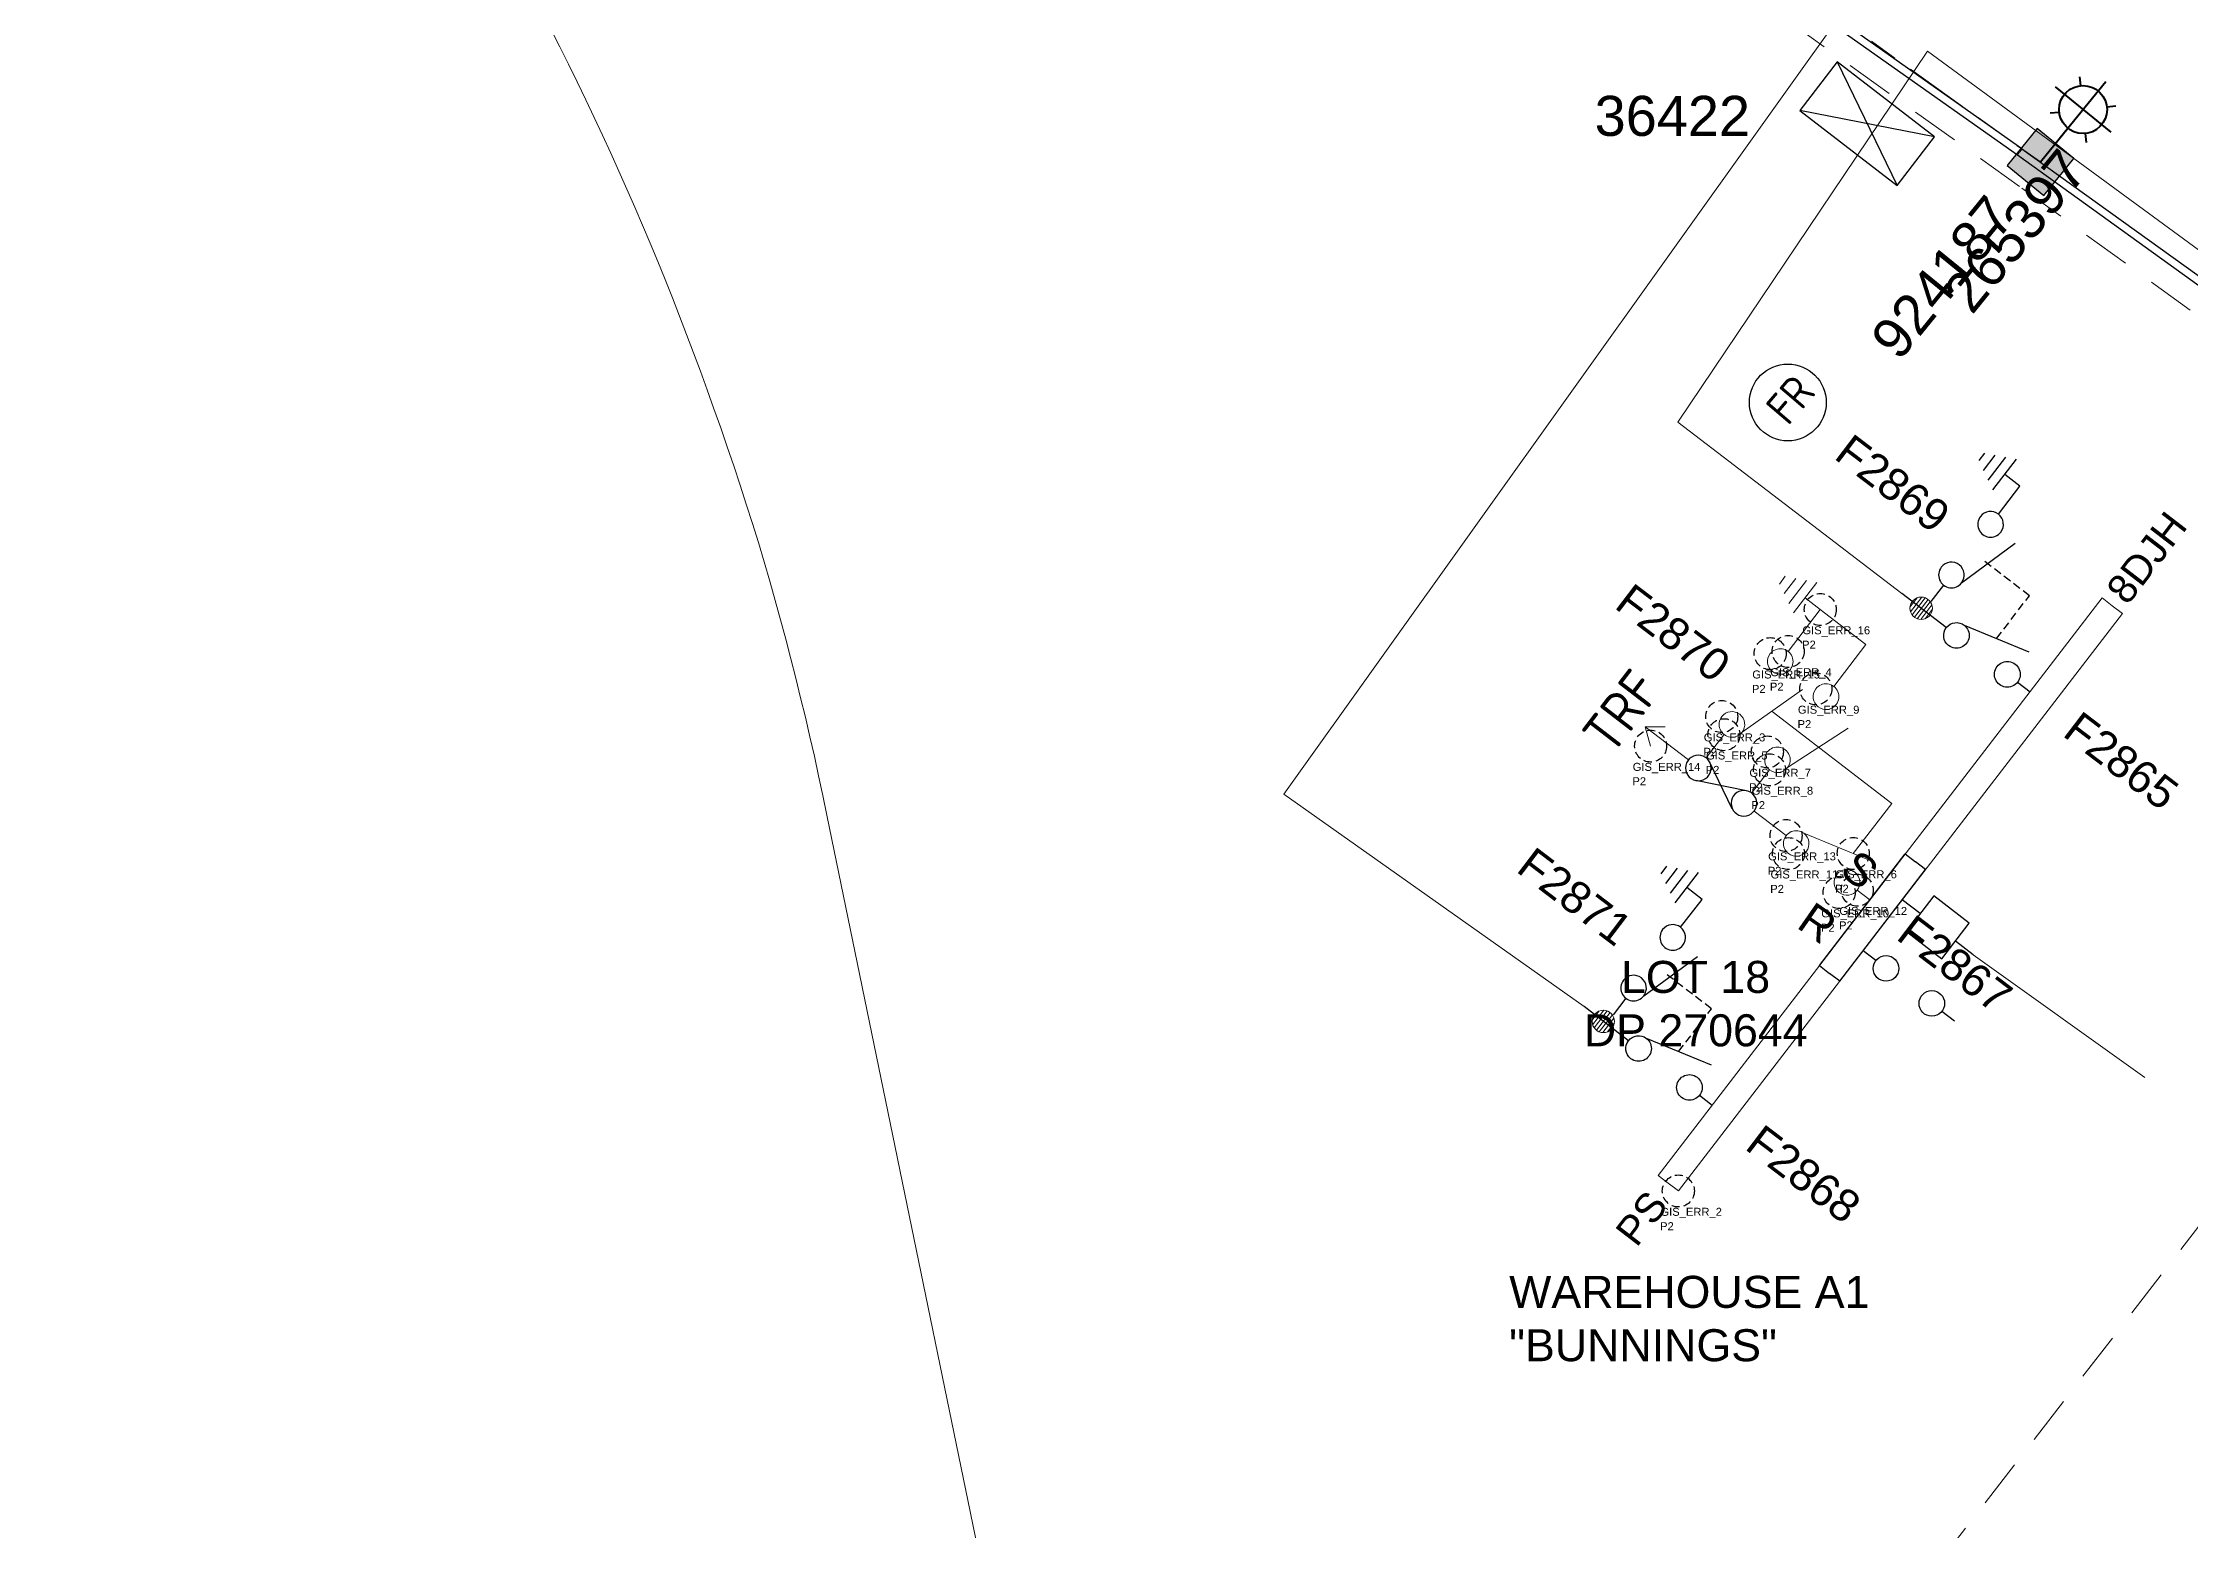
# Model space of a CAD drawing. Header units: metres. Extents: x -1 to 308408, y -2 to 6256973.
# Drawn here: x 306993.9 to 307128.1, y 6254855.3 to 6254948.2 of the extents above; entities that cross this region are included whole.
import ezdxf
from ezdxf.enums import TextEntityAlignment as Align

# ---------------------------------------------------------------- set-up
doc = ezdxf.new("R2010")
doc.units = ezdxf.units.M
for name, pattern in [('A', [0]), ('Cable Exist UG', [8.2, 4, -1.2, 1.8, -1.2]), ('Dash', [5, 3, -2]), ('DASHED', [0.75, 0.5, -0.25])]:
    doc.linetypes.add(name, pattern=pattern)
doc.layers.get('0').update_dxf_attribs({"color": 6})
doc.layers.add('Cadastre Developer_SP_EXT', color=9, linetype='Continuous', lineweight=5)
doc.layers.add('Cadastre Land Parcels_SP_EXT', color=9, linetype='Continuous', lineweight=5)
for name, color, linetype in [('Duct_SP_EXT', 7, 'Continuous'), ('Equip_HV_NEW', 2, 'Continuous'), ('Equip_LV_NEW', 2, 'Continuous'), ('Equip_SP_SL_EXT', 7, 'Continuous'), ('GIS_ERRORS', 1, 'DASHED'), ('Mains_HV_NEW_U72', 2, 'Continuous'), ('Mains_HV_NEW_U97', 2, 'Continuous'), ('Mains_LV_NEW_T84', 2, 'Continuous'), ('Mains_LV_SL_EXT', 7, 'Continuous'), ('Notes', 7, 'Continuous'), ('Notes_SP_MISC', 7, 'Continuous'), ('Sub_LV_NEW', 2, 'Continuous'), ('Sub_SP_NEW', 2, 'Continuous'), ('SupportsUG_SP_LV_SL_EXT', 7, 'Continuous')]:
    doc.layers.add(name, color=color, linetype=linetype)
doc.styles.add('ARIAL', font='arial.ttf', dxfattribs={"height": 2})
doc.styles.add('COLUMN_LABEL', font='arial.ttf')
doc.styles.add('iecARIAL', font='arial.ttf', dxfattribs={"height": 2})
doc.styles.add('iecISOCP', font='isocp.shx')
doc.styles.add('IESYMBOL1', font='isocp.shx')
doc.styles.add('POLE_LABEL', font='arial.ttf')
doc.styles.get("Standard").update_dxf_attribs({"font": 'arial.ttf'})
doc.styles.add('SWG_LABEL', font='arial.ttf')
doc.styles.add('SWITCH_LABEL', font='arial.ttf', dxfattribs={"height": 2.5})
doc.linetypes.add('Cable 5', pattern='A,10,-1,["o",Standard,S=2,R=0,X=-1,Y=-0.7],-1e-05,["o",Standard,S=2,R=0,X=-0.2,Y=-0.7],-1.2', length=12.20001)
doc.linetypes.add('Cable New UG', pattern='A,7,-0.25,["x",Standard,S=2,R=0,X=0.2,Y=-0.8],-2.1', length=9.35)

# ---------------------------------------------------------------- blocks, each defined once
blk = doc.blocks.new('COLUMN_EXT')
blk.add_hatch(color=256).paths.add_polyline_path([(-1.49, 1.48), (-1.49, -1.49), (1.48, -1.49), (1.48, 1.48)])
blk.add_lwpolyline([(-1.49, -1.49), (1.48, -1.49), (1.48, 1.48), (-1.49, 1.48)], close=True)
for tag, height, style, flags, p in [('ASSET_NUM', 2.5, 'COLUMN_LABEL', 8, (2, 2)), ('STRUCTURE_PLANT_NUMBER', 0.2, 'POLE_LABEL', 9, (1.81, 0.03)), ('STREET_CODE', 0.2, 'COLUMN_LABEL', 9, (1.81, -0.2))]:
    blk.add_attdef(tag, text='', height=height, dxfattribs=dict(style=style, flags=flags)).set_placement(p, align=Align.MIDDLE_LEFT)
at = {"flags": 9}
for tag, p in [('COLUMN_TYPE', (1.81, -0.4)), ('OWNED_BY', (1.81, -0.6)), ('STATE', (1.81, -0.8)), ('USAGE', (1.81, -1)), ('LEGEND', (1.81, -1.2)), ('LOCATION', (1.81, -1.4)), ('STREETNAME', (1.81, -1.6)), ('SUBURB', (1.81, -1.8)), ('NOTES', (1.81, -2))]:
    blk.add_attdef(tag, text='', height=0.2, dxfattribs=at).set_placement(p, align=Align.MIDDLE_LEFT)
at = {"flags": 1}
blk.add_attdef('Z', (1.81, -2.35), '', height=0.2, dxfattribs=at)
blk = doc.blocks.new('SL_LANTERN_EXT')
at = {"lineweight": 40}
for p, q in [((-1.46, 5.68), (-1.06, 5.28)), ((0, 1.97), (0, 6.47)), ((1.46, 5.68), (1.06, 5.28)), ((-2.25, 4.22), (2.25, 4.22)), ((-1.46, 2.76), (-1.06, 3.16)), ((0, 0), (0, 2.72)), ((1.46, 2.76), (1.06, 3.16))]:
    blk.add_line(p, q, dxfattribs=at)
blk.add_circle((0, 4.22), 1.5, dxfattribs=at)
at = {"style": 'iecARIAL', "flags": 8}
blk.add_attdef('ASSET_NUM', (1.5, 1.5), '', height=2.5, dxfattribs=at)
for tag, p, height, flags in [('CONSTRUCTED_VOLTAGE', (0.98, -0.65), 0.2, 9), ('CONTROL_TYPE', (0.98, -0.85), 0.2, 9), ('LANTERN_PURPOSE', (0.98, -1.05), 0.2, 9), ('LANTERN_TYPE', (0.98, -1.25), 0.2, 9), ('NO_PHASES', (0.98, -1.45), 0.2, 9), ('LNUMBER', (2.18, -3.25), 2.5, 8), ('OPERATING_VOLTAGE', (0.98, -1.65), 0.2, 9), ('ORIENTATION', (0.98, -1.85), 0.2, 9), ('OWNED_BY', (0.98, -2.05), 0.2, 9), ('STATE', (0.98, -2.25), 0.2, 9), ('USAGE', (0.98, -2.45), 0.2, 9), ('CEXIST', (0.98, -2.65), 0.2, 9), ('CNEW', (0.98, -2.85), 0.2, 9), ('CNUMBER', (0.98, -3.05), 0.2, 9), ('CREMOVE', (0.98, -3.25), 0.2, 9), ('CREPLACE', (0.98, -3.45), 0.2, 9), ('LKINGHEIGHT', (0.98, -3.65), 0.2, 9), ('LBRACKET', (0.98, -3.85), 0.2, 9), ('LBRACKETVOCAB', (0.98, -4.05), 0.2, 9), ('LCATEGORY', (0.98, -4.25), 0.2, 9), ('LCHARGE1', (0.98, -4.45), 0.2, 9), ('LCHARGE1PERCENT', (0.98, -4.65), 0.2, 9), ('LCHARGE2', (0.98, -4.85), 0.2, 9), ('LCHARGE2PERCENT', (0.98, -5.05), 0.2, 9), ('LCHARGE3', (0.98, -5.25), 0.2, 9), ('LCHARGE3PERCENT', (0.98, -5.45), 0.2, 9), ('LEXIST', (0.98, -5.65), 0.2, 9), ('LLAMP', (0.98, -5.85), 0.2, 9), ('LLAMPVOCAB', (0.98, -6.05), 0.2, 9), ('LMAST', (0.98, -6.25), 0.2, 9), ('LMASTVOCAB', (0.98, -6.45), 0.2, 9), ('LNEW', (0.98, -6.65), 0.2, 9), ('LANTNUMBER', (0.98, -6.85), 0.2, 9), ('LOUTREACH', (0.98, -7.25), 0.2, 9), ('LOUTREACHVOCAB', (0.98, -7.45), 0.2, 9), ('LRATECODE', (0.98, -7.65), 0.2, 9), ('LREMOVE', (0.98, -7.85), 0.2, 9), ('LREPLACE', (0.98, -8.05), 0.2, 9), ('STREETNAME', (0.98, -9.25), 0.2, 9), ('SUBURB', (0.98, -9.45), 0.2, 1), ('LTYPE', (0.98, -8.25), 0.2, 9), ('LTYPEVOCAB', (0.98, -8.45), 0.2, 9), ('LEGEND', (0.98, -8.65), 0.2, 9), ('LOCATION', (0.98, -8.85), 0.2, 9), ('NOTES', (0.98, -9.05), 0.2, 9)]:
    blk.add_attdef(tag, p, '', height=height, dxfattribs=dict(flags=flags))
blk = doc.blocks.new('SUB_PADMOUNT_NEW')
for p, q in [((-3.84, 1.92), (3.84, -1.92)), ((3.84, 1.92), (-3.84, -1.92))]:
    blk.add_line(p, q)
blk.add_lwpolyline([(-3.84, -1.92), (3.84, -1.92), (3.84, 1.92), (-3.84, 1.92)], close=True)
for tag, height, flags, p in [('ASSET_NUM', 2.5, 8, (2, 2)), ('STREET_CODE', 0.2, 9, (1.5, 0)), ('OPERATING_VOLTAGE', 0.2, 9, (1.5, -0.4)), ('ORIENTATION', 0.2, 9, (1.5, -0.6)), ('OWNED_BY', 0.2, 9, (1.5, -0.8)), ('OPERATED_BY', 0.2, 9, (1.5, -1)), ('CONSTRUCTED_VOLTAGE', 0.2, 9, (1.5, -1.4)), ('NO_PHASES', 0.2, 9, (1.5, -0.2)), ('MAINTAINED_BY', 0.2, 9, (1.5, -1.2)), ('SECONDARY_VOLTAGE', 0.2, 9, (1.5, -1.6)), ('STATE', 0.2, 9, (1.5, -1.8)), ('SUBSTATION_TYPE', 0.2, 9, (1.5, -2.2)), ('PARENT', 0.2, 9, (1.5, -2)), ('USAGE', 0.2, 9, (1.5, -2.4)), ('LEGEND', 0.2, 9, (1.5, -2.6)), ('SUBURB', 0.2, 9, (1.5, -2.8)), ('STREETNAME', 0.2, 9, (1.5, -3)), ('Z', 0.2, 1, (1.5, -3.6)), ('LOCATION', 0.2, 9, (1.5, -3.2)), ('NOTES', 0.2, 9, (1.5, -3.4))]:
    blk.add_attdef(tag, text='', height=height, dxfattribs=dict(flags=flags)).set_placement(p, align=Align.MIDDLE_LEFT)
blk = doc.blocks.new('SWG_SIE_SU_NEW')
blk.add_line((5.81, 0.79), (1.59, 1.94))
at = {"linetype": 'A', "lineweight": 0}
for p, q in [((7.98, 0.35), (7.98, -0.37)), ((8.18, -0.58), (8.18, 0.56)), ((8.38, 0.66), (8.38, -0.68)), ((8.58, -0.71), (8.58, 0.69)), ((8.78, 0.66), (8.78, -0.68)), ((8.98, -0.59), (8.98, 0.56)), ((9.18, 0.35), (9.18, -0.38))]:
    blk.add_line(p, q, dxfattribs=at)
at = {"linetype": 'DASHED'}
blk.add_lwpolyline([(3.7, 1.36), (3.7, 4.73), (7.22, 4.73)], dxfattribs=at)
for points in [[(1, 0), (0, 0)], [(6.6, -0.01), (10.1, -0.01)]]:
    blk.add_lwpolyline(points)
for points in [[(1.8, -0.8, 1), (1.8, 0.8, 1)], [(5.8, -0.81, 1), (5.8, 0.79, 1)]]:
    blk.add_lwpolyline(points, format="xyb", close=True)
at = {"linetype": 'A', "lineweight": 0}
blk.add_circle((8.58, -0.01), 0.7, dxfattribs=at)
at = {"style": 'SWG_LABEL', "flags": 8}
blk.add_attdef('ASSET_NUM', text='', height=2.5, rotation=179.9544, dxfattribs=at).set_placement((-2.4, 0.01), align=Align.MIDDLE_LEFT)
at = {"flags": 1}
blk.add_attdef('Z', (0, 0), '', height=0.2, dxfattribs=at)
at = {"style": 'SWITCH_LABEL', "flags": 9}
blk.add_attdef('STREET_CODE', text='', height=0.2, dxfattribs=at).set_placement((0, 0), align=Align.MIDDLE_LEFT)
at = {"flags": 9}
for tag, p in [('ORIENTATION', (0, -0.2)), ('SUBURB', (0, -0.8)), ('STREETNAME', (0, -1)), ('PARENT', (0, -0.4)), ('USAGE', (0, -0.6)), ('LOCATION', (0, -1.2)), ('NOTES', (0, -1.4)), ('OPERATED_BY', (-0.01, -1.84)), ('OWNED_BY', (-0.01, -1.62)), ('MAINTAINED_BY', (-0.01, -2.05))]:
    blk.add_attdef(tag, text='', height=0.2, dxfattribs=at).set_placement(p, align=Align.MIDDLE_LEFT)
blk = doc.blocks.new('SWG_SIE_ES_NEW')
for p, q in [((-5.79, 0.78), (-1.79, 1.93)), ((0.01, -1.21), (2.41, -1.21)), ((0.31, -1.81), (2.11, -1.81)), ((0.61, -2.41), (1.81, -2.41)), ((0.92, -3.01), (1.52, -3.01))]:
    blk.add_line(p, q)
for points in [[(-5.79, -0.82, -1), (-5.79, 0.78, -1)], [(-1.79, -0.81, -1), (-1.79, 0.79, -1)]]:
    blk.add_lwpolyline(points, format="xyb", close=True)
for points in [[(-6.59, -0.02), (-7.89, -0.02)], [(-0.99, -0.01), (1.21, -0.01), (1.21, -1.21)]]:
    blk.add_lwpolyline(points)
at = {"flags": 1}
blk.add_attdef('Z', (0, 0), '', height=0.2, dxfattribs=at)
at = {"style": 'SWITCH_LABEL', "flags": 9}
blk.add_attdef('STREET_CODE', text='', height=0.2, dxfattribs=at).set_placement((0, -0.2), align=Align.MIDDLE_LEFT)
at = {"flags": 9}
for tag, p in [('ORIENTATION', (0, -0.4)), ('SUBURB', (0, -1)), ('STREETNAME', (0, -1.2)), ('PARENT', (0, -0.6)), ('USAGE', (0, -0.8)), ('LOCATION', (0, -1.4)), ('OPERATED_BY', (0, -2.01)), ('NOTES', (0, -1.6)), ('OWNED_BY', (0, -1.78)), ('MAINTAINED_BY', (0, -2.21))]:
    blk.add_attdef(tag, text='', height=0.2, dxfattribs=at).set_placement(p, align=Align.MIDDLE_LEFT)
at = {"style": 'ARIAL', "flags": 8}
blk.add_attdef('ASSET_NUM', text='', height=2, dxfattribs=at).set_placement((14.3, -5.09), align=Align.MIDDLE_RIGHT)
blk = doc.blocks.new('SWG_FUSE_NEW')
for points in [[(1.15, 0.72), (4.04, -0.71)], [(1.16, -0.72), (4.04, 0.73)]]:
    blk.add_lwpolyline(points)
for centre in [(0.8, 0), (4.4, 0.01)]:
    blk.add_circle(centre, 0.8)
blk = doc.blocks.new('FAULT_INDIC_SE')
blk.add_circle((0, 0), 2.4)
at = {"insert": (-1.15, 1), "char_height": 2, "width": 2.7042, "attachment_point": 1, "style": 'iecISOCP'}
blk.add_mtext('FR', dxfattribs=at)
blk = doc.blocks.new('CIRCUIT_BREAKER_NEW')
blk.add_lwpolyline([(4.2, -1.4), (4.2, 1.4), (1.4, 1.4), (1.4, -1.4)], close=True)
for points in [[(1.4, 0), (0, 0)], [(4.2, 0), (5.6, 0)]]:
    blk.add_lwpolyline(points)
at = {"flags": 1}
for tag, p in [('ORIENTATION', (-4.19, 2.93)), ('USAGE', (-4.19, 3.31)), ('ASSET_NUM', (-4.19, 2.2)), ('LOCATION', (-4.19, 1.83)), ('NOTES', (-4.19, 1.39)), ('Z', (0, 0))]:
    blk.add_attdef(tag, p, '', height=0.2, dxfattribs=at)
blk.add_attdef('STATE', (-4.2, 1), '', height=0.2)
blk = doc.blocks.new('*U169')
at = {"layer": 'Sub_LV_NEW'}
for p, q in [((-1.6, 0), (-1.6, 8.8)), ((-1.6, 8.8), (-0.8, 8.8)), ((0, 8.8), (-0.8, 8.8)), ((0, 0), (0, 8.8)), ((-1.6, 0), (-0.8, 0)), ((0, 0), (-0.8, 0))]:
    blk.add_line(p, q, dxfattribs=at)
blk = doc.blocks.new('LV_UG_DFUSE_OPEN_NEW')
for points in [[(1, 0), (0, 0)], [(6.2, 0.01), (7.2, 0.01)]]:
    blk.add_lwpolyline(points)
for centre in [(1.8, 0), (5.4, 0.01)]:
    blk.add_circle(centre, 0.8)
at = {"flags": 1}
blk.add_attdef('Z', (0, 0), '', height=0.2, rotation=90, dxfattribs=at)
at = {"flags": 9}
for tag, p in [('ACTUAL_STATUS', (0, 0)), ('CONSTRUCTED_VOLTAGE', (0, -0.2)), ('OPERATING_VOLTAGE', (0, -0.6)), ('ORIENTATION', (0, -0.8)), ('STATE', (0, -1)), ('SWITCH_TYPE', (0, -1.2)), ('NO_PHASES', (0, -0.4)), ('USAGE', (0, -1.4)), ('NOTES', (0, -1.6))]:
    blk.add_attdef(tag, text='', height=0.2, dxfattribs=at).set_placement(p, align=Align.MIDDLE_LEFT)
blk = doc.blocks.new('Err_Circle')
at = {"color": 1}
blk.add_circle((0, 0), 1, dxfattribs=at)
for tag, p in [('ERR_NUMBER', (-1.12, -1.55)), ('ERR_TYPE', (-1.14, -2.45))]:
    blk.add_attdef(tag, p, '', height=0.5, dxfattribs=at)

msp = doc.modelspace()

# ---------------------------------------------------------------- linework, layer by layer
at = {"layer": 'Cadastre Developer_SP_EXT', "linetype": 'Dash'}
msp.add_lwpolyline([(307102.79, 6254949.68), (307117.58, 6254939.12), (307155.38, 6254911.73), (307157.06, 6254910.66), (307157.06, 6254910.66), (307171.64, 6254929.13), (307170.23, 6254930.16), (307168.02, 6254931.75), (307141.05, 6254949.86)], dxfattribs=at)
msp.add_lwpolyline([(307022.47, 6254666.34), (307045.18, 6254710.17), (307045.18, 6254710.17, -0.009628), (307070.29, 6254751.5), (307070.29, 6254751.5), (307093.31, 6254784.99), (307124.18, 6254827.37), (307155.05, 6254867.13), (307164.98, 6254882.59), (307166.56, 6254886.99), (307167.21, 6254890.46), (307167.3, 6254893.66), (307166.26, 6254899.16), (307164.4, 6254903.17), (307162.54, 6254905.81), (307160.34, 6254908.05), (307156.85, 6254910.82), (307106.65, 6254845.81), (307073.43, 6254805.52), (307055.97, 6254781.76), (307039.94, 6254755.56), (307022.68, 6254726.26), (307008.55, 6254701.66), (306998.35, 6254680.74)], format="xyb", dxfattribs=at)
at = {"layer": 'Cadastre Land Parcels_SP_EXT', "linetype": 'Continuous'}
for points in [[(307025.68, 6254949.04), (307026.24, 6254947.95), (307026.79, 6254946.85), (307027.33, 6254945.75), (307027.87, 6254944.64), (307028.39, 6254943.53), (307028.91, 6254942.42), (307029.43, 6254941.3), (307029.93, 6254940.18), (307030.43, 6254939.06), (307030.92, 6254937.93), (307031.41, 6254936.8), (307031.89, 6254935.67), (307032.36, 6254934.54), (307032.82, 6254933.4), (307033.27, 6254932.26), (307033.72, 6254931.12), (307034.16, 6254929.98), (307034.6, 6254928.83), (307035.02, 6254927.68), (307035.45, 6254926.51), (307035.87, 6254925.33), (307036.29, 6254924.14), (307036.7, 6254922.96), (307037.11, 6254921.77), (307037.5, 6254920.57), (307037.89, 6254919.38), (307038.27, 6254918.18), (307038.65, 6254916.98), (307039.01, 6254915.77), (307039.35, 6254914.57), (307039.69, 6254913.36), (307040.03, 6254912.15), (307040.35, 6254910.94), (307040.67, 6254909.72), (307040.98, 6254908.51), (307041.28, 6254907.29), (307041.58, 6254906.07), (307041.86, 6254904.85), (307042.14, 6254903.63), (307042.41, 6254902.4), (307042.68, 6254901.18), (307042.93, 6254899.95), (307056.31, 6254834.92)], [(307056.31, 6254834.92), (307042.93, 6254899.95), (307042.68, 6254901.18), (307042.41, 6254902.4), (307042.14, 6254903.63), (307041.86, 6254904.85), (307041.58, 6254906.07), (307041.28, 6254907.29), (307040.98, 6254908.51), (307040.67, 6254909.72), (307040.35, 6254910.94), (307040.03, 6254912.15), (307039.69, 6254913.36), (307039.35, 6254914.57), (307039.01, 6254915.77), (307038.65, 6254916.98), (307038.27, 6254918.18), (307037.89, 6254919.38), (307037.5, 6254920.57), (307037.11, 6254921.77), (307036.7, 6254922.96), (307036.29, 6254924.14), (307035.87, 6254925.33), (307035.45, 6254926.51), (307035.02, 6254927.68), (307034.6, 6254928.83), (307034.16, 6254929.98), (307033.72, 6254931.12), (307033.27, 6254932.26), (307032.82, 6254933.4), (307032.36, 6254934.54), (307031.89, 6254935.67), (307031.41, 6254936.8), (307030.92, 6254937.93), (307030.43, 6254939.06), (307029.93, 6254940.18), (307029.43, 6254941.3), (307028.91, 6254942.42), (307028.39, 6254943.53), (307027.87, 6254944.64), (307027.33, 6254945.75), (307026.79, 6254946.85), (307026.24, 6254947.95), (307025.68, 6254949.04)]]:
    msp.add_lwpolyline(points, dxfattribs=at)
at = {"layer": 'Duct_SP_EXT'}
for p, q in [((307102.96, 6254951.33), (307117.3, 6254941.19)), ((307103.25, 6254951.71), (307117.58, 6254941.59)), ((307117.58, 6254941.59), (307117.44, 6254941.39)), ((307117.58, 6254941.58), (307117.44, 6254941.39)), ((307117.58, 6254941.58), (307152.89, 6254916.17)), ((307117.3, 6254941.19), (307117.44, 6254941.39)), ((307117.3, 6254941.19), (307117.44, 6254941.39)), ((307117.3, 6254941.19), (307152.61, 6254915.78))]:
    msp.add_line(p, q, dxfattribs=at)
at = {"layer": 'Equip_HV_NEW', "lineweight": 0}
for p, q in [((307094.85, 6254877.45), (307122.6, 6254913.52)), ((307122.6, 6254913.52), (307123.23, 6254913.03)), ((307096.12, 6254876.48), (307123.86, 6254912.54)), ((307123.86, 6254912.54), (307123.23, 6254913.03)), ((307094.85, 6254877.45), (307095.49, 6254876.96)), ((307096.12, 6254876.48), (307095.49, 6254876.96))]:
    msp.add_line(p, q, dxfattribs=at)
at = {"layer": 'Mains_HV_NEW_U72', "linetype": 'Cable New UG', "lineweight": 0, "flags": 128}
msp.add_lwpolyline([(307110.09, 6254913.8), (307096.08, 6254924.5), (307111.69, 6254947.67), (307164.58, 6254908.9), (307168.47, 6254904.03), (307170.93, 6254897.55), (307171.11, 6254890.48), (307169.83, 6254884.04), (307167.78, 6254879.9), (307181.78, 6254870.93), (307185.31, 6254875.56), (307187.25, 6254878.1, -0.230108), (307205.49, 6254883.52), (307207.74, 6254882.88, -1.037896), (307210.2, 6254881.45), (307210.54, 6254881.25), (307230.13, 6254865.88), (307243.3, 6254852.5, 0.120651), (307266.54, 6254839.24), (307266.74, 6254839.18), (307266.92, 6254839.12, 0.161918), (307312.65, 6254838.95, -1.172847), (307313.51, 6254835.42), (307318, 6254816.88)], format="xyb", dxfattribs=at)
at = {"layer": 'Mains_HV_NEW_U97', "linetype": 'Cable New UG', "lineweight": 0, "elevation": 0, "flags": 128}
msp.add_lwpolyline([(307090.23, 6254888), (307071.47, 6254901.27), (307107.57, 6254951.77), (307095.37, 6254960.6), (307084.94, 6254972.34), (307079.52, 6254983.08), (307077.54, 6254990.12), (307075.37, 6254999.99), (307074.55, 6255007.85), (307075.64, 6255024.04), (307077.99, 6255042.01), (306993.95, 6255051.8), (307002.16, 6255104.36), (307020.81, 6255101.66), (307017.76, 6255077.53)], dxfattribs=at)
at = {"layer": 'Mains_LV_NEW_T84', "linetype": 'Cable 5', "lineweight": 0, "flags": 128}
msp.add_lwpolyline([(307114.54, 6254891.24), (307125.27, 6254883.56)], dxfattribs=at)
at = {"layer": 'Mains_LV_SL_EXT', "linetype": 'Cable Exist UG'}
msp.add_lwpolyline([(307071.96, 6255010.39), (307072.56, 6255001.1), (307074.32, 6254991.72), (307077.6, 6254982.46), (307081.94, 6254974.01), (307087.32, 6254966.4), (307094.57, 6254958.8), (307097.57, 6254955.8), (307103.95, 6254951.31), (307118.74, 6254940.75)], dxfattribs=at)
at = {"layer": 'Notes', "linetype": 'Cable New UG', "lineweight": 0}
for p, q in [((307102.43, 6254914.39), (307102.8, 6254914.87)), ((307102.73, 6254913.79), (307103.46, 6254914.74)), ((307103.02, 6254913.18), (307104.12, 6254914.61)), ((307103.31, 6254912.58), (307104.77, 6254914.48)), ((307100.1, 6254905.13), (307103.88, 6254907.81)), ((307096.75, 6254903.41), (307094.05, 6254905.47)), ((307102.94, 6254902.92), (307106.72, 6254905.38)), ((307103.97, 6254898.82), (307108.01, 6254897.16))]:
    msp.add_line(p, q, dxfattribs=at)
for points in [[(307102.98, 6254910.18), (307104.99, 6254912.8), (307104.04, 6254913.53)], [(307104.99, 6254912.8), (307107.84, 6254910.61), (307105.83, 6254907.99)], [(307094.39, 6254904.27), (307094.05, 6254905.47), (307095.3, 6254905.46)], [(307107.05, 6254897.56), (307109.45, 6254900.68), (307101.99, 6254906.42)], [(307098.97, 6254904.98), (307097.86, 6254903.54)], [(307101.82, 6254902.78), (307100.7, 6254901.33)], [(307102.85, 6254898.68), (307100.85, 6254900.21)], [(307107.3, 6254895.27), (307108.09, 6254894.66)]]:
    msp.add_lwpolyline(points, dxfattribs=at)
for points in [[(307101.86, 6254910.04, 1), (307103.12, 6254909.06, 1)], [(307104.71, 6254907.84, 1), (307105.98, 6254906.87, 1)], [(307098.83, 6254906.11, 1), (307100.1, 6254905.13, 1)], [(307101.68, 6254903.9, 1), (307102.94, 6254902.92, 1)], [(307103, 6254897.55, -1), (307103.97, 6254898.82, -1)], [(307106.17, 6254895.12, -1), (307107.15, 6254896.39, -1)]]:
    msp.add_lwpolyline(points, format="xyb", close=True, dxfattribs=at)

# ---------------------------------------------------------------- block references
at = {"layer": 'Equip_HV_NEW', "linetype": 'Cable New UG', "lineweight": 0, "rotation": 49.50237377017961}
msp.add_blockref('FAULT_INDIC_SE', (307102.96, 6254925.73), dxfattribs=at)
at = {"layer": 'Equip_HV_NEW', "linetype": 'Cable New UG', "lineweight": 0, "xscale": -1}
for name, p, rotation in [('SWG_SIE_ES_NEW', (307116.73, 6254919.53), 232.4309143872912), ('SWG_SIE_SU_NEW', (307118.1, 6254907.65), 322.4309143872912), ('SWG_SIE_ES_NEW', (307096.87, 6254893.73), 232.4309143872912), ('SWG_SIE_SU_NEW', (307098.24, 6254881.85), 322.4309143872912)]:
    msp.add_blockref(name, p, dxfattribs=dict(at, rotation=rotation))
at = {"layer": 'Equip_LV_NEW', "linetype": 'Cable New UG', "lineweight": 0}
for name, p, rotation in [('*U169', (307106.2, 6254889.58), 322.4309143882105), ('CIRCUIT_BREAKER_NEW', (307110.11, 6254894.66), 322.4309143882105), ('LV_UG_DFUSE_OPEN_NEW', (307107.67, 6254891.48), 322.430914381461)]:
    msp.add_blockref(name, p, dxfattribs=dict(at, rotation=rotation))
at = {"layer": 'Equip_SP_SL_EXT'}
ref = msp.add_blockref('SL_LANTERN_EXT', (307118.74, 6254940.75), dxfattribs=dict(at, rotation=320.8710748926522))
ref.add_attrib('ASSET_NUM', '265397', dxfattribs={"layer": '0', "height": 2.5, "rotation": 50.8756, "style": 'iecARIAL'}).set_placement((307120.85, 6254940.97), align=Align.MIDDLE_RIGHT)
at = {"layer": 'GIS_ERRORS', "color": 2, "linetype": 'Cable New UG', "lineweight": 0}
for p, values in [((307104.99, 6254912.8), {'ERR_NUMBER': 'GIS_ERR_16', 'ERR_TYPE': 'P2'}), ((307101.86, 6254910.04), {'ERR_NUMBER': 'GIS_ERR_15', 'ERR_TYPE': 'P2'}), ((307102.98, 6254910.18), {'ERR_NUMBER': 'GIS_ERR_4', 'ERR_TYPE': 'P2'}), ((307104.71, 6254907.84), {'ERR_NUMBER': 'GIS_ERR_9', 'ERR_TYPE': 'P2'}), ((307098.83, 6254906.11), {'ERR_NUMBER': 'GIS_ERR_3', 'ERR_TYPE': 'P2'}), ((307098.97, 6254904.98), {'ERR_NUMBER': 'GIS_ERR_5', 'ERR_TYPE': 'P2'}), ((307094.39, 6254904.27), {'ERR_NUMBER': 'GIS_ERR_14', 'ERR_TYPE': 'P2'}), ((307101.68, 6254903.9), {'ERR_NUMBER': 'GIS_ERR_7', 'ERR_TYPE': 'P2'}), ((307101.82, 6254902.78), {'ERR_NUMBER': 'GIS_ERR_8', 'ERR_TYPE': 'P2'}), ((307102.85, 6254898.68), {'ERR_NUMBER': 'GIS_ERR_13', 'ERR_TYPE': 'P2'}), ((307103, 6254897.55), {'ERR_NUMBER': 'GIS_ERR_11', 'ERR_TYPE': 'P2'}), ((307107.05, 6254897.56), {'ERR_NUMBER': 'GIS_ERR_6', 'ERR_TYPE': 'P2'}), ((307106.17, 6254895.12), {'ERR_NUMBER': 'GIS_ERR_10', 'ERR_TYPE': 'P2'}), ((307107.3, 6254895.27), {'ERR_NUMBER': 'GIS_ERR_12', 'ERR_TYPE': 'P2'}), ((307096.12, 6254876.48), {'ERR_NUMBER': 'GIS_ERR_2', 'ERR_TYPE': 'P2'})]:
    msp.add_blockref('Err_Circle', p, dxfattribs=at).add_auto_attribs(values)
at = {"layer": 'Notes', "linetype": 'Cable New UG', "lineweight": 0, "xscale": -1, "rotation": 322.4309143872912}
msp.add_blockref('SWG_FUSE_NEW', (307100.85, 6254900.21), dxfattribs=at)
at = {"layer": 'Sub_SP_NEW'}
ref = msp.add_blockref('SUB_PADMOUNT_NEW', (307107.92, 6254943.15), dxfattribs=dict(at, rotation=322.4309143863038))
ref.add_attrib('ASSET_NUM', '36422', dxfattribs={"layer": '0', "height": 2.5}).set_placement((307090.89, 6254943.63), align=Align.MIDDLE_LEFT)
at = {"layer": 'SupportsUG_SP_LV_SL_EXT'}
ref = msp.add_blockref('COLUMN_EXT', (307118.74, 6254940.75), dxfattribs=dict(at, rotation=140.8756253798378))
ref.add_attrib('ASSET_NUM', '924187', dxfattribs={"layer": '0', "height": 2.5, "rotation": 50.8756, "style": 'COLUMN_LABEL'}).set_placement((307115.33, 6254938.86, 0), align=Align.TOP_RIGHT)

# ---------------------------------------------------------------- texts
at = {"layer": 'Equip_HV_NEW', "linetype": 'Cable New UG', "lineweight": 0, "char_height": 2, "attachment_point": 7, "rotation": 322.7392}
for s, insert in [('F2869', (307105.75, 6254922.25)), ('F2870', (307092.03, 6254912.92)), ('F2865', (307120.03, 6254904.93)), ('F2871', (307085.89, 6254896.45)), ('F2867', (307109.63, 6254892.23)), ('F2868', (307100.18, 6254879.12))]:
    msp.add_mtext_dynamic_manual_height_columns(s, width=9.3382, gutter_width=4, heights=[0], dxfattribs=dict(at, insert=insert))
at = {"layer": 'Equip_HV_NEW', "linetype": 'Cable New UG', "lineweight": 0, "style": 'ARIAL'}
msp.add_attdef('8DJH', text='8DJ10', height=1.8, rotation=52.4309, dxfattribs=at).set_placement((307123.46, 6254913.55), align=Align.MIDDLE_LEFT)
msp.add_attdef('PS', text='PS', height=1.8, rotation=52.4309, dxfattribs=at).set_placement((307094.84, 6254876.11), align=Align.MIDDLE_RIGHT)
at = {"layer": 'Equip_LV_NEW', "char_height": 2, "width": 1.1319, "attachment_point": 1, "style": 'iecARIAL'}
for s, insert, rotation in [('S', (307107.35, 6254897.91), 321.865), ('R', (307104.57, 6254894.62), 325.1989)]:
    msp.add_mtext(s, dxfattribs=dict(at, insert=insert, rotation=rotation))
at = {"layer": 'Notes', "linetype": 'Cable New UG', "lineweight": 0, "style": 'IESYMBOL1'}
msp.add_text('TRF', height=2.5, rotation=52.4484, dxfattribs=at).set_placement((307092.56, 6254906.44), align=Align.MIDDLE_CENTER)
at = {"layer": 'Notes_SP_MISC', "linetype": 'Cable New UG', "lineweight": 0, "char_height": 2, "attachment_point": 1, "style": 'iecARIAL'}
for s, width, insert in [('\\pi9.9475;LOT 18\\P\\pi7.6276;DP 270644', 28.8855, (307082.59, 6254890.85)), ('WAREHOUSE A1\\P"BUNNINGS"', 22.4601, (307085.55, 6254871.18))]:
    msp.add_mtext_dynamic_manual_height_columns(s, width=width, gutter_width=10, heights=[0], dxfattribs=dict(at, insert=insert))

doc.saveas('drawing.dxf')
